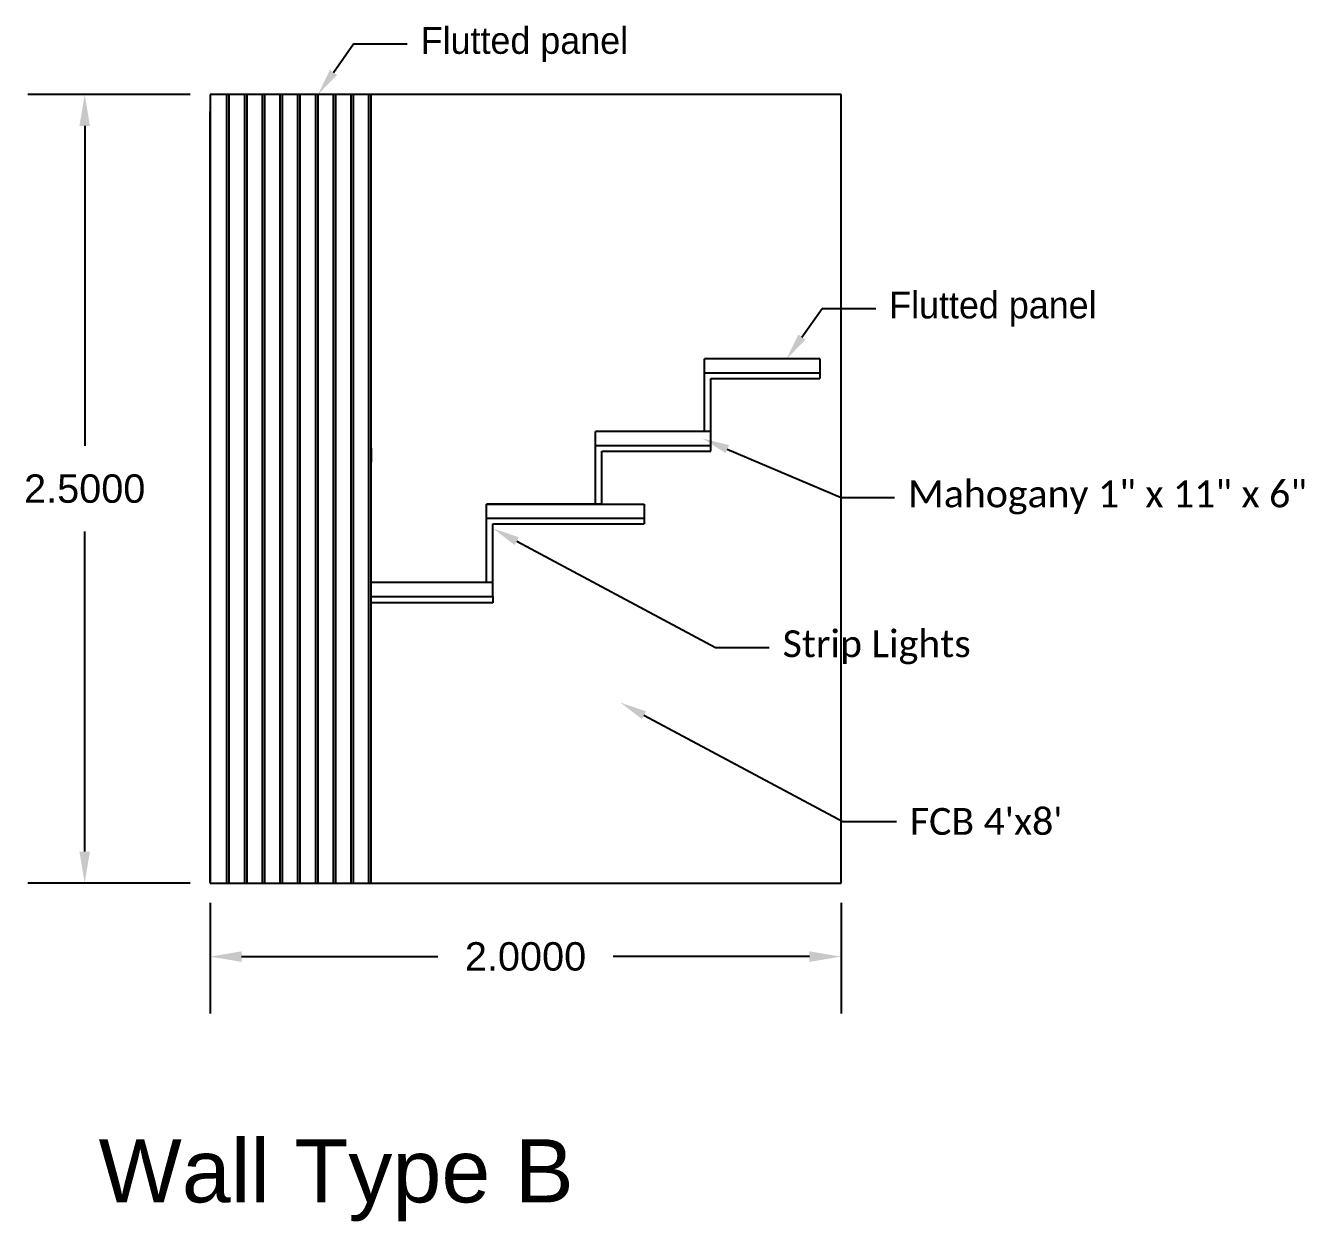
# Model space of a CAD drawing. Header units: inches. Extents: x -11 to 213, y -78 to 40.
# Drawn here: x 209.072 to 213.126, y 7.51 to 11.3 of the extents above; entities that cross this region are included whole.
import ezdxf
from ezdxf import colors
from ezdxf.entities.mleader import LeaderData, LeaderLine
from ezdxf.math import Vec2, Vec3

# ---------------------------------------------------------------- set-up
doc = ezdxf.new("R2010")
doc.units = ezdxf.units.IN
doc.header["$MEASUREMENT"] = 0
doc.layers.add('Edges', color=7, linetype='Continuous')
doc.styles.get("Standard").update_dxf_attribs({"font": 'arial.ttf'})
doc.styles.add('TITLE-T2', font='calibri.ttf')
doc.dimstyles.get("Standard").update_dxf_attribs({"dimtxt": 0.18, "dimasz": 0.1, "dimexe": 0.18, "dimexo": 0.0625, "dimgap": 0.09, "dimtad": 0, "dimtih": 1, "dimtoh": 1, "dimdec": 4, "dimzin": 0, "dimdsep": 46, "dimtxsty": 'Standard', "dimcen": 0.09, "dimadec": 0, "dimazin": 0, "dimtfac": 1, "dimtdec": 4, "dimtofl": 0, "dimtmove": 0, "dimatfit": 3, "dimfxl": 1, "dimtolj": 1, "dimtzin": 0, "dimarcsym": 0})

# ---------------------------------------------------------------- blocks, each defined once
blk = doc.blocks.new('*D50')
at = {"color": 0, "lineweight": -2}
for p, q in [((209.6569, 8.5192), (209.6569, 8.169)), ((211.6569, 8.5192), (211.6569, 8.169)), ((209.7569, 8.349), (210.3794, 8.349)), ((211.5569, 8.349), (210.9343, 8.349))]:
    blk.add_line(p, q, dxfattribs=at)
at = {"color": 0}
for points in [[(209.7569, 8.3656), (209.7569, 8.3323), (209.6569, 8.349)], [(211.5569, 8.3656), (211.5569, 8.3323), (211.6569, 8.349)]]:
    blk.add_solid(points, dxfattribs=at)
at = {"layer": 'Defpoints', "color": 0}
for p in [(209.6569, 8.5817), (211.6569, 8.5817), (211.6569, 8.349)]:
    blk.add_point(p, dxfattribs=at)
at = {"color": 0, "insert": (210.6569, 8.349), "char_height": 0.18, "attachment_point": 5}
blk.add_mtext('\\A1;{\\H0.5x;2.0000}', dxfattribs=at)
blk = doc.blocks.new('*D51')
at = {"color": 0, "lineweight": -2}
for p, q in [((209.5944, 11.0817), (209.0797, 11.0817)), ((209.2597, 10.9817), (209.2597, 9.9677)), ((209.2597, 8.6817), (209.2597, 9.6958)), ((209.5944, 8.5817), (209.0797, 8.5817))]:
    blk.add_line(p, q, dxfattribs=at)
at = {"color": 0}
for points in [[(209.243, 10.9817), (209.2763, 10.9817), (209.2597, 11.0817)], [(209.243, 8.6817), (209.2763, 8.6817), (209.2597, 8.5817)]]:
    blk.add_solid(points, dxfattribs=at)
at = {"layer": 'Defpoints', "color": 0}
for p in [(209.6569, 11.0817), (209.2597, 8.5817), (209.6569, 8.5817)]:
    blk.add_point(p, dxfattribs=at)
at = {"color": 0, "insert": (209.2597, 9.8317), "char_height": 0.18, "attachment_point": 5}
blk.add_mtext('\\A1;{\\H0.5x;2.5000}', dxfattribs=at)

msp = doc.modelspace()

# ---------------------------------------------------------------- linework, layer by layer
for p, q in [((211.65686, 11.08174), (209.65686, 11.08174)), ((209.65686, 11.08174), (209.65686, 8.58174)), ((211.65686, 8.58174), (211.65686, 11.08174)), ((211.58924, 10.24317), (211.22379, 10.24317)), ((211.22379, 10.19897), (211.22379, 10.24317)), ((211.58924, 10.24317), (211.58924, 10.19897)), ((211.22379, 10.01301), (211.22379, 10.19897)), ((211.22379, 10.19897), (211.58924, 10.19897)), ((211.24408, 9.95101), (211.24408, 10.18116)), ((211.24408, 10.18116), (211.58924, 10.18116)), ((211.58924, 10.19897), (211.58924, 10.18116)), ((211.24408, 10.01301), (210.87863, 10.01301)), ((210.87863, 9.96881), (210.87863, 10.01301)), ((210.16803, 9.96014), (210.16803, 9.91594)), ((210.87863, 9.78286), (210.87863, 9.96881)), ((210.87863, 9.96881), (211.24408, 9.96881)), ((210.89893, 9.78286), (210.89893, 9.95101)), ((210.89893, 9.95101), (211.24408, 9.95101)), ((210.16803, 9.89561), (210.16803, 9.91594)), ((210.89893, 9.78286), (210.53348, 9.78286)), ((210.53348, 9.73865), (210.53348, 9.78286)), ((210.53348, 9.78286), (211.03348, 9.78286)), ((211.03348, 9.78286), (211.03348, 9.72085)), ((210.53348, 9.5349), (210.53348, 9.73865)), ((210.53348, 9.73865), (211.03348, 9.73865)), ((210.55377, 9.49069), (210.55377, 9.72085)), ((210.55377, 9.72085), (210.89893, 9.72085)), ((210.89893, 9.72085), (211.03348, 9.72085)), ((210.55377, 9.5349), (210.16803, 9.5349)), ((210.16803, 9.49069), (210.53348, 9.49069)), ((210.2334, 9.49069), (210.55377, 9.49069)), ((210.55377, 9.49069), (210.55377, 9.47036)), ((210.55377, 9.47036), (210.16803, 9.47036)), ((209.65686, 8.58174), (211.65686, 8.58174))]:
    msp.add_line(p, q)
at = {"layer": 'Edges'}
for p, q in [((209.71066, 8.58174), (209.71066, 11.08174)), ((209.718, 8.58174), (209.718, 11.08174)), ((209.76692, 8.58174), (209.76692, 11.08174)), ((209.77426, 8.58174), (209.77426, 11.08174)), ((209.82317, 8.58174), (209.82317, 11.08174)), ((209.83051, 8.58174), (209.83051, 11.08174)), ((209.87942, 8.58174), (209.87942, 11.08174)), ((209.88676, 8.58174), (209.88676, 11.08174)), ((209.93568, 8.58174), (209.93568, 11.08174)), ((209.94302, 8.58174), (209.94302, 11.08174)), ((209.99193, 8.58174), (209.99193, 11.08174)), ((209.99927, 8.58174), (209.99927, 11.08174)), ((210.04818, 8.58174), (210.04818, 11.08174)), ((210.05552, 8.58174), (210.05552, 11.08174)), ((210.10444, 8.58174), (210.10444, 11.08174)), ((210.11178, 8.58174), (210.11178, 11.08174)), ((210.16069, 8.58174), (210.16069, 11.08174)), ((210.16803, 8.58174), (210.16803, 11.08174)), ((209.65686, 8.58174), (209.65686, 11.02754)), ((209.65686, 8.58174), (209.65686, 11.02754))]:
    msp.add_line(p, q, dxfattribs=at)

# ---------------------------------------------------------------- texts
at = {"insert": (209.30375, 7.76996), "char_height": 0.2, "attachment_point": 1}
msp.add_mtext('Wall Type B', dxfattribs=at)

# ---------------------------------------------------------------- dimensions: what is measured, and where the dimension line sits
dim = msp.add_linear_dim(base=(209.25967, 8.58174), p1=(209.65686, 11.08174), p2=(209.65686, 8.58174), angle=90, text='{\\H0.5x;<>}', dimstyle='Standard')
dim.commit()
dim.dimension.update_dxf_attribs({"geometry": '*D51', "text_midpoint": (209.25967, 9.83174)})
dim = msp.add_linear_dim(base=(211.65686, 8.34898), p1=(209.65686, 8.58174), p2=(211.65686, 8.58174), text='{\\H0.5x;<>}', dimstyle='Standard')
dim.commit()
dim.dimension.update_dxf_attribs({"geometry": '*D50', "text_midpoint": (210.65686, 8.34898)})

# ---------------------------------------------------------------- leaders
ml = msp.add_multileader_mtext('Standard')
ml.set_content('{\\Fcdm_nc|c0;Flutted panel}', color=256, style='TITLE-T2')
ml.set_leader_properties()
ml.build(insert=Vec2(0, 0))
ml.multileader.update_dxf_attribs({"text_top_attachment_type": 32, "text_bottom_attachment_type": 4786, "dogleg_length": 0.36, "arrow_head_size": 0.08504})
ctx = ml.context
ctx.base_point, ctx.char_height, ctx.arrow_head_size, ctx.landing_gap_size, ctx.plane_origin = Vec3(210.28209, 11.24165), 0.0850383, 0.08504, 0.04252, Vec3(209.99927, 11.08174)
notes = []
notes.append((ctx, [(0, (1, 1, 0), (210.11201, 11.24165), (1, 0), 0.17008, [(0, [(209.99927, 11.08174)], 0, [])])]))
ctx.mtext.insert, ctx.mtext.flow_direction = Vec3(210.32461, 11.29522), 5
ml = msp.add_multileader_mtext('Standard')
ml.set_content('{\\Fcdm_nc|c0;Flutted panel}', color=256, style='TITLE-T2')
ml.set_leader_properties()
ml.build(insert=Vec2(0, 0))
ml.multileader.update_dxf_attribs({"text_top_attachment_type": 32, "text_bottom_attachment_type": 4786, "dogleg_length": 0.36, "arrow_head_size": 0.08504})
ctx = ml.context
ctx.base_point, ctx.char_height, ctx.arrow_head_size, ctx.landing_gap_size, ctx.plane_origin = Vec3(211.76702, 10.40308), 0.0850383, 0.08504, 0.04252, Vec3(211.4842, 10.24317)
notes.append((ctx, [(0, (1, 1, 0), (211.59694, 10.40308), (1, 0), 0.17008, [(0, [(211.4842, 10.24317)], 0, [])])]))
ctx.mtext.insert, ctx.mtext.flow_direction = Vec3(211.80954, 10.45665), 5
ml = msp.add_multileader_mtext('Standard')
ml.set_content('Mahogany 1" x 11" x 6"', color=256, style='TITLE-T2')
ml.set_leader_properties()
ml.build(insert=Vec2(0, 0))
ml.multileader.update_dxf_attribs({"text_top_attachment_type": 32, "text_bottom_attachment_type": 4786, "dogleg_length": 0.17008, "arrow_head_size": 0.08504})
ctx = ml.context
ctx.base_point, ctx.char_height, ctx.arrow_head_size, ctx.landing_gap_size, ctx.plane_origin = Vec3(211.82693, 9.80355), 0.0850383, 0.08504, 0.04252, Vec3(211.21828, 9.99092)
notes.append((ctx, [(0, (1, 1, 0), (211.65686, 9.80355), (1, 0), 0.17008, [(0, [(211.21828, 9.99092)], 0, [])])]))
ctx.mtext.insert, ctx.mtext.flow_direction = Vec3(211.86945, 9.85801), 5
ml = msp.add_multileader_mtext('Standard')
ml.set_content('Strip Lights', color=256, style='TITLE-T2')
ml.set_leader_properties()
ml.build(insert=Vec2(0, 0))
ml.multileader.update_dxf_attribs({"text_top_attachment_type": 32, "text_bottom_attachment_type": 4786, "dogleg_length": 0.17008, "arrow_head_size": 0.08504})
ctx = ml.context
ctx.base_point, ctx.char_height, ctx.arrow_head_size, ctx.landing_gap_size, ctx.plane_origin = Vec3(211.42934, 9.32852), 0.0850383, 0.08504, 0.04252, Vec3(210.55405, 9.70589)
notes.append((ctx, [(0, (1, 1, 0), (211.25927, 9.32852), (1, 0), 0.17008, [(0, [(210.55405, 9.70589)], 0, [])])]))
ctx.mtext.insert, ctx.mtext.flow_direction = Vec3(211.47186, 9.38298), 5
ml = msp.add_multileader_mtext('Standard')
ml.set_content("FCB 4'x8'", color=256, style='TITLE-T2')
ml.set_leader_properties()
ml.build(insert=Vec2(0, 0))
ml.multileader.update_dxf_attribs({"text_top_attachment_type": 32, "text_bottom_attachment_type": 4786, "dogleg_length": 0.17008, "arrow_head_size": 0.08504})
ctx = ml.context
ctx.base_point, ctx.char_height, ctx.arrow_head_size, ctx.landing_gap_size, ctx.plane_origin = Vec3(211.83259, 8.77685), 0.085038, 0.08504, 0.04252, Vec3(210.95729, 9.15423)
notes.append((ctx, [(0, (1, 1, 0), (211.66251, 8.77685), (1, 0), 0.17008, [(0, [(210.95729, 9.15423)], 0, [])])]))
ctx.mtext.insert, ctx.mtext.flow_direction = Vec3(211.87511, 8.81999), 5
for ctx, leaders in notes:
    for number, flags, end, landing, length, lines in leaders:
        leader = LeaderData()
        leader.index, (leader.has_last_leader_line, leader.has_dogleg_vector, leader.attachment_direction) = number, flags
        leader.last_leader_point, leader.dogleg_vector, leader.dogleg_length = Vec3(end), Vec3(landing), length
        for number, points, colour, breaks in lines:
            line = LeaderLine()
            line.index, line.vertices, line.color, line.breaks = number, Vec3.list(points), colors.encode_raw_color(colour), breaks
            leader.lines.append(line)
        ctx.leaders.append(leader)

doc.saveas('drawing.dxf')
